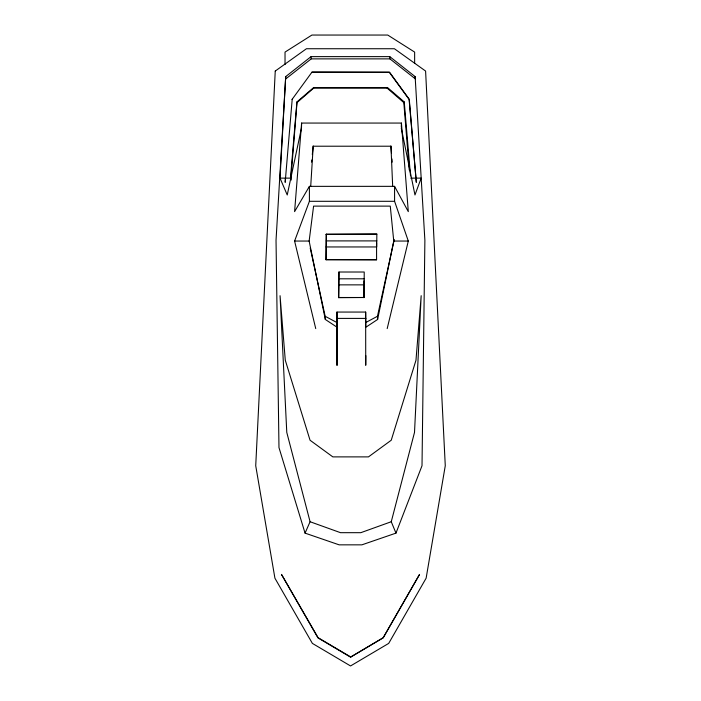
<?xml version="1.0" encoding="UTF-8"?>
<svg xmlns="http://www.w3.org/2000/svg" width="701" height="701" viewBox="0 0 701 701"><rect width="100%" height="100%" fill="white"/><g stroke="black" fill="none" stroke-linecap="round" stroke-linejoin="round"><path stroke-width="1.05" d="M336.962 312.059L337.023 365.291L336.962 312.059L365.668 312.059L365.729 365.291L365.817 355.626M326.158 246.954L326.307 234.108L376.849 234.108L376.7 246.954L326.158 246.954L326.035 259.756L376.586 259.756L326.158 259.589M338.679 297.662L338.951 272.014L364.222 272.014L364.073 297.496L338.679 297.662L338.951 272.014M301.614 123.061L294.595 211.623L309.404 186.352L394.575 186.343L408.297 211.623L401.419 123.061L301.614 123.061L301.483 128.073L287.235 194.974L280.014 178.124L285.71 76.593L311.078 56.623L389.765 56.623L415.132 76.593L415.299 78.836L389.922 58.875L311.218 58.875L285.85 78.836M401.314 127.074L401.419 123.061M290.88 178.764L296.996 102.609L313.654 88.16L313.68 87.52L387.478 87.52L404.24 101.934L410.532 175.951M285.438 177.695L285.176 182.348L292.203 99.244M285.71 76.593L276.028 240.285L278.98 447.58L305.058 533.128L339.153 544.843L361.882 544.843L395.969 533.128L422.011 465.736L424.885 240.285L415.132 76.593M310.701 186.545L313.207 146.211L390.956 146.211L392.683 186.545M291.353 179.999L290.477 178.124L296.917 101.934L313.68 87.52M311.577 162.124L311.787 159.968M312.313 154.579L313.163 145.957M337.111 327.253L325.317 319.472L309.141 241.048L313.584 206.12L390.273 206.12L393.752 241.048L377.611 319.472L365.817 327.253L365.668 312.059M377.611 319.472L377.462 316.282L394.251 239.549M387.189 328.603L408.297 241.048L394.584 201.301L394.575 186.343M395.969 533.128L391.263 521.737L414.51 432.403L421.178 295.691L415.982 360.218L391.237 440.237L368.463 456.886L332.835 456.886L310.052 440.237L285.281 360.218L280.058 295.691L286.779 432.403L310.079 521.737L305.058 533.128M315.739 328.603L294.595 241.048L309.404 201.301L309.404 186.352M313.654 88.16L387.171 88.16L387.478 87.52M409.27 170.063L403.829 102.609L404.24 101.934M311.954 72.15L389.344 72.352L409.104 99.446L416.315 182.348L409.261 99.244L389.493 72.15L311.954 72.15L292.054 99.446M326.035 259.756L326.307 234.108M376.849 234.108L326.026 234.485M350.535 657.144L383.263 637.682L419.557 574.408L383.114 637.884L350.535 657.144L317.956 637.884L281.487 574.408L318.105 637.682L350.693 656.933M365.668 322.565L377.462 316.282M391.263 521.737L360.813 532.681L340.52 532.681L310.079 521.737M280.014 178.124L290.477 178.124M410.716 178.124L421.17 178.124L414.966 194.974L401.287 128.073M309.404 201.301L394.584 201.301M326.307 240.899L376.849 240.899M294.595 241.048L309.141 241.048M393.752 241.048L408.297 241.048M338.951 278.805L364.222 278.805M338.802 284.86L364.073 284.86M338.802 297.496L364.073 297.496M337.199 318.403L365.904 318.403M310.228 248.075L325.168 316.282L336.971 322.565M387.171 88.16L403.829 102.609M296.917 101.934L296.996 102.609M390.913 145.957L391.509 153.501M391.938 158.89L392.201 162.124M389.765 56.623L389.922 58.875M311.078 56.623L311.218 58.875M325.168 316.282L325.317 319.472M414.641 63.537L414.641 52.093L387.741 35.05L311.919 35.05L285.027 52.093L285.035 64.58M376.577 242.905L376.586 259.756M363.95 280.812L363.95 297.662M275.248 71.055L255.725 465.736L274.915 578.185L312.374 643.395L350.544 665.95L388.696 643.395L426.129 578.185L445.275 465.736L425.595 71.055L394.4 48.737L306.442 48.737L275.248 71.055"/></g></svg>
